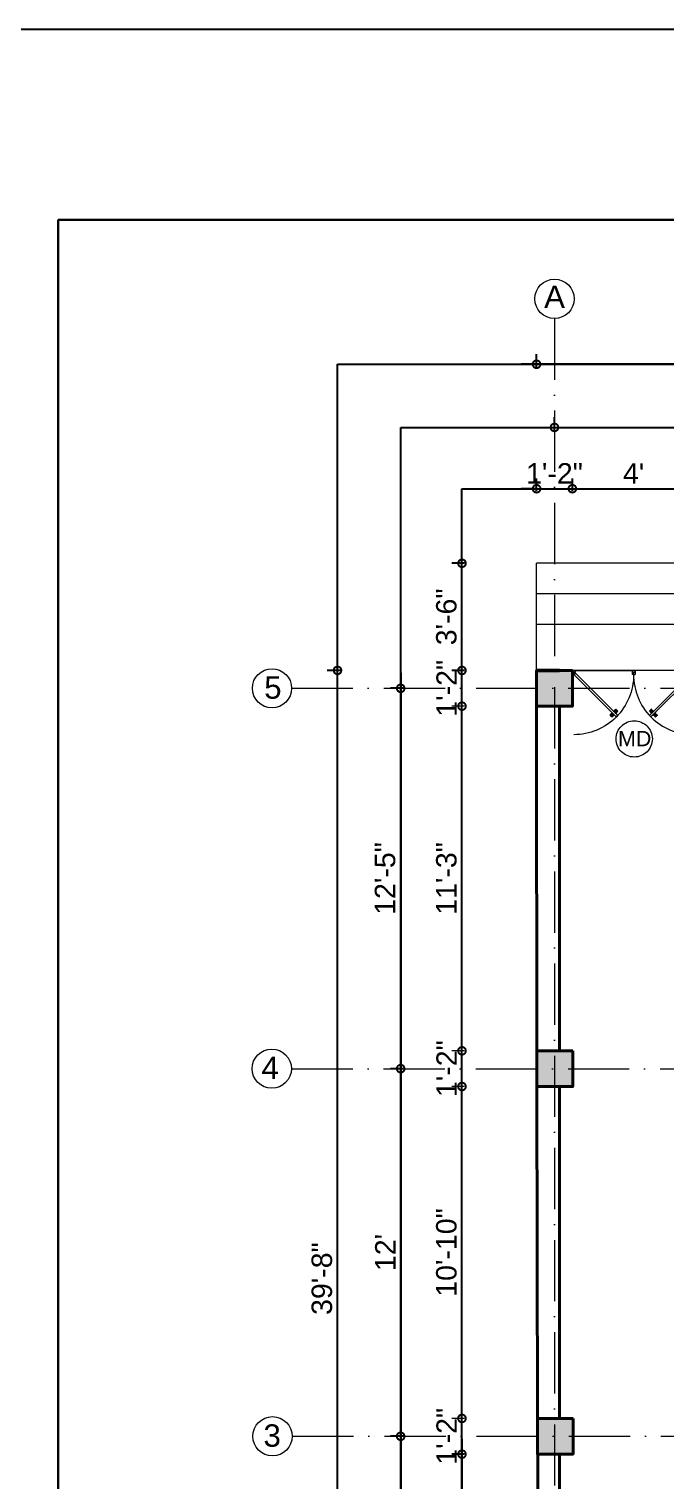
# Model space of a CAD drawing. Header units: inches. Extents: x -71 to 2682309, y -3332 to 801571.
# Drawn here: x 2655546 to 2655795, y 801002 to 801571 of the extents above; entities that cross this region are included whole.
import ezdxf

# ---------------------------------------------------------------- set-up
doc = ezdxf.new("R2010")
doc.units = ezdxf.units.IN
doc.header["$MEASUREMENT"] = 0
doc.header["$PDMODE"] = 99
doc.linetypes.add('ACAD_ISO10W100', pattern=[18, 12, -3, 0, -3])
doc.linetypes.add('SOLID', pattern=[0])
for name, color, linetype, lineweight in [('BORDER', 5, 'Continuous', 60), ('CONC. OUTLINE RA', 150, 'Continuous', 40), ('dimension EA', 251, 'Continuous', 5), ('ele 4', 114, 'Continuous', 9), ('HATCH RA', 8, 'Continuous', 9), ('PUERTAS', 7, 'Continuous', 13), ('stair EA', 132, 'Continuous', 5), ('TEXT RA', 254, 'Continuous', 20), ('TEXTURE EA', 8, 'ACAD_ISO10W100', 9), ('wall EA', 24, 'Continuous', 40), ('WALL RA', 42, 'Continuous', 50), ('Win EA', 114, 'Continuous', 5)]:
    doc.layers.add(name, color=color, linetype=linetype, lineweight=lineweight)
for name, color, linetype in [('HACTH', 7, 'Continuous'), ('lettring', 7, 'Continuous'), ('text EA', 7, 'Continuous')]:
    doc.layers.add(name, color=color, linetype=linetype)
doc.styles.add('EAPL', font='arial.ttf', dxfattribs={"height": 8})
doc.styles.get("Standard").update_dxf_attribs({"font": 'arial.ttf'})
doc.dimstyles.new('EA Copy of 1-8', dxfattribs={"dimtxt": 8, "dimasz": 6, "dimexe": 4, "dimexo": 6, "dimgap": 2, "dimtad": 1, "dimdec": 0, "dimzin": 0, "dimdsep": 46, "dimlunit": 3, "dimtxsty": 'EAPL', "dimblk": 'DOTSMALL', "dimcen": -0.09, "dimdle": 6, "dimclrd": 256, "dimclre": 256, "dimclrt": 256, "dimadec": 0, "dimazin": 0, "dimtfac": 8, "dimtdec": 0, "dimtix": 1, "dimtmove": 0, "dimatfit": 3, "dimldrblk": 'OPEN30', "dimfxl": 1, "dimfxlon": 1, "dimtolj": 1, "dimtzin": 0, "dimlwd": -1, "dimlwe": -1, "dimarcsym": 0})

# ---------------------------------------------------------------- blocks, each defined once
blk = doc.blocks.new('COLUMN')
at = {"layer": 'HACTH', "lineweight": 30, "transparency": 33554541}
h = blk.add_hatch(color=256, dxfattribs=at)
h.dxf.hatch_style = 1
h.paths.add_polyline_path([(2659104.19, 784576.38), (2659090.19, 784576.38), (2659090.19, 784562.38), (2659104.19, 784562.38)])
at = {"layer": 'CONC. OUTLINE RA'}
blk.add_lwpolyline([(2659090.19, 784576.38), (2659104.19, 784576.38), (2659104.19, 784562.38), (2659090.19, 784562.38)], close=True, dxfattribs=at)
blk = doc.blocks.new('3ft')
at = {"layer": 'PUERTAS', "color": 6}
for p, q in [((1.01, 2.52), (25.23, 26.74)), ((26.05, 25.92), (1.77, 1.64)), ((26.05, 25.92), (25.23, 26.74)), ((0, 2.4), (0, 0)), ((0.72, 2.4), (0, 2.4)), ((1.6, 0), (0, 0)), ((0.72, 1.52), (0.72, 2.44)), ((0.8, 1.52), (0.72, 1.52)), ((0.8, 1.52), (0.8, 2.41)), ((0.8, 1.2), (0.8, 1.52)), ((1.6, 1.2), (0.8, 1.2)), ((1.57, 1.84), (0.94, 2.47)), ((1.63, 1.89), (0.97, 2.55)), ((1.63, 1.89), (1.57, 1.84)), ((1.77, 1.64), (1.57, 1.84)), ((1.6, 0), (1.6, 1.2)), ((34.4, 0), (34.4, 1.2)), ((34.4, 1.2), (35.2, 1.2)), ((34.4, 0), (36, 0)), ((35.2, 1.2), (35.2, 2.4)), ((35.2, 2.4), (36, 2.4)), ((36, 0), (36, 2.4))]:
    blk.add_line(p, q, dxfattribs=at)
at = {"layer": 'PUERTAS', "color": 8}
for p, q in [((22.57, 24.94), (21.65, 25.68)), ((22.63, 24.99), (21.69, 25.75)), ((22.74, 25.1), (21.84, 25.9)), ((22.13, 26.28), (21.98, 26.13)), ((22.88, 25.24), (22.01, 26.06)), ((22.13, 26.28), (22.27, 26.42)), ((22.29, 26.41), (22.27, 26.42)), ((23.16, 25.52), (22.34, 26.39)), ((23.3, 25.66), (22.5, 26.56)), ((23.41, 25.77), (22.65, 26.71)), ((23.46, 25.83), (22.72, 26.75)), ((22.95, 24.96), (22.84, 25.07)), ((22.98, 24.99), (22.86, 25.1)), ((23.03, 25.04), (22.91, 25.15)), ((23.11, 25.12), (22.99, 25.23)), ((23.28, 25.3), (23.17, 25.41)), ((23.36, 25.37), (23.25, 25.49)), ((23.31, 24.94), (23.28, 25.08)), ((23.41, 25.43), (23.3, 25.54)), ((23.46, 25.09), (23.32, 25.13)), ((23.44, 25.45), (23.33, 25.56)), ((23.64, 25.27), (23.41, 25.22)), ((23.87, 25.49), (23.49, 25.3)), ((24.08, 25.71), (23.57, 25.38)), ((22.69, 24.32), (23.02, 24.83)), ((22.91, 24.53), (23.1, 24.91)), ((23.13, 24.76), (23.18, 24.99)), ((23.63, 23.38), (24.14, 23.72)), ((23.84, 23.6), (24.22, 23.79)), ((24.07, 23.82), (24.3, 23.88)), ((24.25, 24), (24.39, 23.97)), ((24.25, 23.26), (24.99, 22.34)), ((24.27, 23.64), (24.38, 23.53)), ((24.3, 23.67), (24.41, 23.56)), ((24.3, 23.32), (25.06, 22.38)), ((24.35, 23.72), (24.46, 23.61)), ((24.4, 24.15), (24.43, 24.01)), ((24.41, 23.43), (25.2, 22.53)), ((24.43, 23.8), (24.54, 23.69)), ((24.58, 24.33), (24.52, 24.1)), ((24.55, 23.57), (25.37, 22.7)), ((24.6, 23.97), (24.72, 23.86)), ((24.8, 24.56), (24.61, 24.18)), ((25.02, 24.77), (24.68, 24.26)), ((24.68, 24.05), (24.79, 23.94)), ((24.73, 24.1), (24.85, 23.99)), ((24.76, 24.13), (24.87, 24.02)), ((24.83, 23.85), (25.7, 23.03)), ((24.97, 23.99), (25.87, 23.2)), ((25.08, 24.1), (26.02, 23.34)), ((25.14, 24.15), (26.06, 23.41)), ((25.58, 22.82), (25.43, 22.67)), ((25.58, 22.82), (25.73, 22.97)), ((25.72, 22.98), (25.73, 22.97)), ((0, 0), (36, 0))]:
    blk.add_line(p, q, dxfattribs=at)
at = {"layer": 'PUERTAS', "color": 1}
for p, q in [((21.67, 25.73), (22.17, 26.23)), ((22.49, 24.95), (21.67, 25.61)), ((21.7, 25.82), (22.14, 26.26)), ((21.73, 25.79), (21.7, 25.82)), ((22.58, 26.7), (22.14, 26.26)), ((22.67, 26.73), (22.17, 26.23)), ((22.61, 26.67), (22.58, 26.7)), ((22.6, 24.96), (23.02, 25.38)), ((22.7, 25.07), (22.71, 25.06)), ((23.45, 25.91), (22.79, 26.73)), ((22.82, 25.06), (23.08, 25.32)), ((22.94, 24.95), (22.83, 25.07)), ((22.93, 24.94), (23.19, 25.21)), ((23.44, 25.81), (23.02, 25.38)), ((23.34, 25.58), (23.08, 25.32)), ((23.46, 25.47), (23.19, 25.21)), ((23.33, 25.7), (23.34, 25.69)), ((23.45, 25.46), (23.33, 25.57)), ((23.57, 25.47), (23.57, 25.47)), ((24.15, 25.79), (23.68, 25.48)), ((23.68, 25.48), (23.68, 25.48)), ((24.27, 25.78), (24.26, 25.79)), ((22.61, 24.25), (22.92, 24.72)), ((22.62, 24.13), (22.61, 24.14)), ((22.92, 24.72), (22.92, 24.72)), ((22.93, 24.84), (22.93, 24.83)), ((23.44, 23.31), (23.45, 23.3)), ((23.56, 23.3), (24.03, 23.61)), ((24.03, 23.61), (24.03, 23.62)), ((24.14, 23.62), (24.14, 23.62)), ((24.25, 23.62), (24.51, 23.89)), ((24.26, 23.29), (24.69, 23.71)), ((24.26, 23.63), (24.37, 23.52)), ((24.26, 23.18), (24.92, 22.37)), ((24.37, 23.52), (24.63, 23.77)), ((24.37, 23.4), (24.37, 23.4)), ((24.78, 24.15), (24.51, 23.89)), ((24.89, 24.03), (24.63, 23.77)), ((25.11, 24.14), (24.69, 23.71)), ((24.77, 24.14), (24.88, 24.03)), ((24.79, 24.38), (24.78, 24.37)), ((24.78, 24.26), (24.78, 24.26)), ((25.1, 24.84), (24.79, 24.38)), ((25, 24.03), (25, 24.03)), ((25.04, 22.36), (25.54, 22.86)), ((25.09, 24.96), (25.1, 24.95)), ((25.1, 22.42), (25.13, 22.39)), ((25.13, 22.39), (25.57, 22.83)), ((25.22, 24.14), (26.03, 23.48)), ((26.04, 23.37), (25.54, 22.86)), ((26.01, 23.27), (25.57, 22.83)), ((25.98, 23.3), (26.01, 23.27))]:
    blk.add_line(p, q, dxfattribs=at)
at = {"layer": 'PUERTAS', "color": 2}
for p, q in [((21.99, 26.11), (21.98, 26.13)), ((25.42, 22.68), (25.43, 22.67))]:
    blk.add_line(p, q, dxfattribs=at)
at = {"layer": 'PUERTAS', "color": 6}
for radius in [0.155, 0.0752]:
    blk.add_circle((0.82, 2.56), radius, dxfattribs=at)
blk.add_arc((0.82, 2.56), 34.38, 359.72845, 90.03333, dxfattribs=at)
at = {"layer": 'PUERTAS', "color": 1}
for centre, start, end in [((22.73, 26.68), 38.92363, 135), ((22.77, 25.12), 225, 315), ((23.28, 25.63), 315, 45), ((23.39, 25.86), 315, 38.92363), ((23.51, 25.41), 50.25725, 135), ((23.62, 25.53), 230.25725, 315), ((24.2, 25.73), 45, 135), ((22.54, 25.01), 231.07637, 315), ((22.67, 24.2), 135, 225), ((22.99, 24.89), 135, 219.74275), ((22.87, 24.78), 315, 39.74275), ((23.51, 23.36), 225, 315), ((24.09, 23.56), 50.25725, 135), ((24.2, 23.68), 230.25725, 315), ((24.32, 23.23), 135, 218.92363), ((24.42, 23.46), 135, 225), ((24.84, 24.31), 135, 219.74275), ((24.72, 24.21), 315, 39.74275), ((24.94, 23.98), 45, 135), ((24.98, 22.42), 218.92363, 315), ((25.04, 24.89), 315, 45), ((25.17, 24.08), 51.07637, 135), ((25.98, 23.42), 315, 51.07637)]:
    blk.add_arc(centre, 0.08, start, end, dxfattribs=at)
blk = doc.blocks.new('*U327')
at = {"color": 3, "xscale": -1}
blk.add_blockref('3ft', (42, 0), dxfattribs=at)
blk = doc.blocks.new('_DotSmall')
at = {"color": 0, "linetype": 'ByBlock', "const_width": 0.5}
blk.add_lwpolyline([(-0.0625, 0, 1), (0.0625, 0, 1)], format="xyb", close=True, dxfattribs=at)
blk = doc.blocks.new('*D336')
at = {"layer": 'Defpoints', "color": 0, "transparency": 16777216}
for p in [(2656073.54, 801319.52), (11434.87, 800733.14), (11512.98, 800733.14)]:
    blk.add_point(p, dxfattribs=at)
at = {"layer": 'dimension EA', "transparency": 16777216}
for p, q in [((11512.98, 801325.52), (11512.98, 800727.14)), ((11513.98, 801319.52), (11508.98, 801319.52)), ((11511.98, 800733.14), (11516.98, 800733.14))]:
    blk.add_line(p, q, dxfattribs=at)
at = {"layer": 'dimension EA', "transparency": 16777216, "xscale": 6, "yscale": 6, "zscale": 6}
for p, rotation in [((11512.98, 801319.52), 90), ((11512.98, 800733.14), 270)]:
    blk.add_blockref('_DotSmall', p, dxfattribs=dict(at, rotation=rotation))
at = {"layer": 'dimension EA', "transparency": 16777216, "insert": (11506.89, 801026.33), "char_height": 8, "attachment_point": 5, "rotation": 90, "style": 'EAPL'}
blk.add_mtext('\\A1;48\'-10"', dxfattribs=at)
blk = doc.blocks.new('_Open30')
at = {"color": 0, "linetype": 'ByBlock', "lineweight": -2}
for p, q in [((-1, 0.268), (0, 0)), ((0, 0), (-1, -0.268)), ((0, 0), (-1, 0))]:
    blk.add_line(p, q, dxfattribs=at)
blk = doc.blocks.new('*D337')
at = {"layer": 'Defpoints', "color": 0, "transparency": 16777216}
for p in [(11434.87, 801317.52), (11411.35, 801170.52), (2655744.78, 801170.52)]:
    blk.add_point(p, dxfattribs=at)
at = {"layer": 'dimension EA', "transparency": 16777216}
for p, q in [((11411.35, 801323.52), (11411.35, 801164.52)), ((11412.35, 801317.52), (11407.35, 801317.52)), ((11412.35, 801170.52), (11407.35, 801170.52))]:
    blk.add_line(p, q, dxfattribs=at)
at = {"layer": 'dimension EA', "transparency": 16777216, "xscale": 6, "yscale": 6, "zscale": 6}
for p, rotation in [((11411.35, 801317.52), 90), ((11411.35, 801170.52), 270)]:
    blk.add_blockref('_DotSmall', p, dxfattribs=dict(at, rotation=rotation))
at = {"layer": 'dimension EA', "transparency": 16777216, "insert": (11405.26, 801244.02), "char_height": 8, "attachment_point": 5, "rotation": 90, "style": 'EAPL'}
blk.add_mtext('\\A1;12\'-3"', dxfattribs=at)
blk = doc.blocks.new('*D448')
at = {"layer": 'Defpoints', "color": 0, "transparency": 16777216}
for p in [(2655715.43, 801026.51), (2655744.95, 801026.51), (2655744.95, 801012.51)]:
    blk.add_point(p, dxfattribs=at)
at = {"layer": 'dimension EA', "transparency": 16777216}
for p, q in [((2655715.43, 801026.51), (2655715.43, 801032.51)), ((2655716.43, 801026.51), (2655711.43, 801026.51)), ((2655715.43, 801012.51), (2655715.43, 801026.51)), ((2655716.43, 801012.51), (2655711.43, 801012.51)), ((2655715.43, 801012.51), (2655715.43, 801006.51))]:
    blk.add_line(p, q, dxfattribs=at)
at = {"layer": 'dimension EA', "transparency": 16777216, "xscale": 6, "yscale": 6, "zscale": 6}
for p, rotation in [((2655715.43, 801026.51), 270), ((2655715.43, 801012.51), 90)]:
    blk.add_blockref('_DotSmall', p, dxfattribs=dict(at, rotation=rotation))
at = {"layer": 'dimension EA', "transparency": 16777216, "insert": (2655709.41, 801019.51), "char_height": 8, "attachment_point": 5, "rotation": 90, "style": 'EAPL'}
blk.add_mtext('\\A1;1\'-2"', dxfattribs=at)
blk = doc.blocks.new('*D449')
at = {"layer": 'Defpoints', "color": 0, "transparency": 16777216}
for p in [(2655715.43, 801156.52), (2655744.78, 801156.52), (2655744.95, 801026.51)]:
    blk.add_point(p, dxfattribs=at)
at = {"layer": 'dimension EA', "transparency": 16777216}
for p, q in [((2655715.43, 801020.51), (2655715.43, 801162.52)), ((2655716.43, 801156.52), (2655711.43, 801156.52)), ((2655716.43, 801026.51), (2655711.43, 801026.51))]:
    blk.add_line(p, q, dxfattribs=at)
at = {"layer": 'dimension EA', "transparency": 16777216, "xscale": 6, "yscale": 6, "zscale": 6}
for p, rotation in [((2655715.43, 801156.52), 90), ((2655715.43, 801026.51), 270)]:
    blk.add_blockref('_DotSmall', p, dxfattribs=dict(at, rotation=rotation))
at = {"layer": 'dimension EA', "transparency": 16777216, "insert": (2655709.34, 801091.51), "char_height": 8, "attachment_point": 5, "rotation": 90, "style": 'EAPL'}
blk.add_mtext('\\A1;10\'-10"', dxfattribs=at)
blk = doc.blocks.new('*D450')
at = {"layer": 'Defpoints', "color": 0, "transparency": 16777216}
for p in [(2655715.43, 801170.52), (2655744.78, 801170.52), (2655744.78, 801156.52)]:
    blk.add_point(p, dxfattribs=at)
at = {"layer": 'dimension EA', "transparency": 16777216}
for p, q in [((2655715.43, 801170.52), (2655715.43, 801176.52)), ((2655716.43, 801170.52), (2655711.43, 801170.52)), ((2655715.43, 801156.52), (2655715.43, 801170.52)), ((2655716.43, 801156.52), (2655711.43, 801156.52)), ((2655715.43, 801156.52), (2655715.43, 801150.52))]:
    blk.add_line(p, q, dxfattribs=at)
at = {"layer": 'dimension EA', "transparency": 16777216, "xscale": 6, "yscale": 6, "zscale": 6}
for p, rotation in [((2655715.43, 801170.52), 270), ((2655715.43, 801156.52), 90)]:
    blk.add_blockref('_DotSmall', p, dxfattribs=dict(at, rotation=rotation))
at = {"layer": 'dimension EA', "transparency": 16777216, "insert": (2655709.41, 801163.52), "char_height": 8, "attachment_point": 5, "rotation": 90, "style": 'EAPL'}
blk.add_mtext('\\A1;1\'-2"', dxfattribs=at)
blk = doc.blocks.new('*D451')
at = {"layer": 'Defpoints', "color": 0, "transparency": 16777216}
for p in [(2655715.43, 801305.52), (2655744.64, 801305.52), (2655744.78, 801170.52)]:
    blk.add_point(p, dxfattribs=at)
at = {"layer": 'dimension EA', "transparency": 16777216}
for p, q in [((2655715.43, 801164.52), (2655715.43, 801311.52)), ((2655716.43, 801305.52), (2655711.43, 801305.52)), ((2655716.43, 801170.52), (2655711.43, 801170.52))]:
    blk.add_line(p, q, dxfattribs=at)
at = {"layer": 'dimension EA', "transparency": 16777216, "xscale": 6, "yscale": 6, "zscale": 6}
for p, rotation in [((2655715.43, 801305.52), 90), ((2655715.43, 801170.52), 270)]:
    blk.add_blockref('_DotSmall', p, dxfattribs=dict(at, rotation=rotation))
at = {"layer": 'dimension EA', "transparency": 16777216, "insert": (2655709.34, 801238.02), "char_height": 8, "attachment_point": 5, "rotation": 90, "style": 'EAPL'}
blk.add_mtext('\\A1;11\'-3"', dxfattribs=at)
blk = doc.blocks.new('*D452')
at = {"layer": 'Defpoints', "color": 0, "transparency": 16777216}
for p in [(2655715.43, 801319.52), (2655745.61, 801319.52), (2655744.64, 801305.52)]:
    blk.add_point(p, dxfattribs=at)
at = {"layer": 'dimension EA', "transparency": 16777216}
for p, q in [((2655715.43, 801319.52), (2655715.43, 801325.52)), ((2655716.43, 801319.52), (2655711.43, 801319.52)), ((2655715.43, 801305.52), (2655715.43, 801319.52)), ((2655716.43, 801305.52), (2655711.43, 801305.52)), ((2655715.43, 801305.52), (2655715.43, 801299.52))]:
    blk.add_line(p, q, dxfattribs=at)
at = {"layer": 'dimension EA', "transparency": 16777216, "xscale": 6, "yscale": 6, "zscale": 6}
for p, rotation in [((2655715.43, 801319.52), 270), ((2655715.43, 801305.52), 90)]:
    blk.add_blockref('_DotSmall', p, dxfattribs=dict(at, rotation=rotation))
at = {"layer": 'dimension EA', "transparency": 16777216, "insert": (2655709.41, 801312.52), "char_height": 8, "attachment_point": 5, "rotation": 90, "style": 'EAPL'}
blk.add_mtext('\\A1;1\'-2"', dxfattribs=at)
blk = doc.blocks.new('*D453')
at = {"layer": 'Defpoints', "color": 0, "transparency": 16777216}
for p in [(2655751.64, 801312.52), (2655691.43, 801163.52), (2655751.78, 801163.52)]:
    blk.add_point(p, dxfattribs=at)
at = {"layer": 'lettring', "transparency": 16777216}
for p, q in [((2655691.43, 801318.52), (2655691.43, 801157.52)), ((2655692.43, 801312.52), (2655687.43, 801312.52)), ((2655692.43, 801163.52), (2655687.43, 801163.52))]:
    blk.add_line(p, q, dxfattribs=at)
at = {"layer": 'lettring', "transparency": 16777216, "xscale": 6, "yscale": 6, "zscale": 6}
for p, rotation in [((2655691.43, 801312.52), 90), ((2655691.43, 801163.52), 270)]:
    blk.add_blockref('_DotSmall', p, dxfattribs=dict(at, rotation=rotation))
at = {"layer": 'lettring', "transparency": 16777216, "insert": (2655685.34, 801238.02), "char_height": 8, "attachment_point": 5, "rotation": 90, "style": 'EAPL'}
blk.add_mtext('\\A1;12\'-5"', dxfattribs=at)
blk = doc.blocks.new('*D454')
at = {"layer": 'Defpoints', "color": 0, "transparency": 16777216}
for p in [(2655751.78, 801163.52), (2655691.43, 801019.51), (2655751.95, 801019.51)]:
    blk.add_point(p, dxfattribs=at)
at = {"layer": 'lettring', "transparency": 16777216}
for p, q in [((2655691.43, 801169.52), (2655691.43, 801013.51)), ((2655692.43, 801163.52), (2655687.43, 801163.52)), ((2655692.43, 801019.51), (2655687.43, 801019.51))]:
    blk.add_line(p, q, dxfattribs=at)
at = {"layer": 'lettring', "transparency": 16777216, "xscale": 6, "yscale": 6, "zscale": 6}
for p, rotation in [((2655691.43, 801163.52), 90), ((2655691.43, 801019.51), 270)]:
    blk.add_blockref('_DotSmall', p, dxfattribs=dict(at, rotation=rotation))
at = {"layer": 'lettring', "transparency": 16777216, "insert": (2655685.41, 801091.51), "char_height": 8, "attachment_point": 5, "rotation": 90, "style": 'EAPL'}
blk.add_mtext("\\A1;12'", dxfattribs=at)
blk = doc.blocks.new('*D455')
at = {"layer": 'Defpoints', "color": 0, "transparency": 16777216}
for p in [(2655666.69, 801319.52), (2655744.64, 801319.52), (2655745.07, 800843.02)]:
    blk.add_point(p, dxfattribs=at)
at = {"layer": 'lettring', "transparency": 16777216}
for p, q in [((2655666.69, 800837.02), (2655666.69, 801325.52)), ((2655667.69, 801319.52), (2655662.69, 801319.52)), ((2655667.69, 800843.02), (2655662.69, 800843.02))]:
    blk.add_line(p, q, dxfattribs=at)
at = {"layer": 'lettring', "transparency": 16777216, "xscale": 6, "yscale": 6, "zscale": 6}
for p, rotation in [((2655666.69, 801319.52), 90), ((2655666.69, 800843.02), 270)]:
    blk.add_blockref('_DotSmall', p, dxfattribs=dict(at, rotation=rotation))
at = {"layer": 'lettring', "transparency": 16777216, "insert": (2655660.6, 801081.27), "char_height": 8, "attachment_point": 5, "rotation": 90, "style": 'EAPL'}
blk.add_mtext('\\A1;39\'-8"', dxfattribs=at)
blk = doc.blocks.new('*D456')
at = {"layer": 'Defpoints', "color": 0, "transparency": 16777216}
for p in [(2655715.43, 801361.49), (2655744.64, 801361.49), (2655744.64, 801319.52)]:
    blk.add_point(p, dxfattribs=at)
at = {"layer": 'lettring', "transparency": 16777216}
for p, q in [((2655715.43, 801313.52), (2655715.43, 801367.49)), ((2655716.43, 801361.49), (2655711.43, 801361.49)), ((2655716.43, 801319.52), (2655711.43, 801319.52))]:
    blk.add_line(p, q, dxfattribs=at)
at = {"layer": 'lettring', "transparency": 16777216, "xscale": 6, "yscale": 6, "zscale": 6}
for p, rotation in [((2655715.43, 801361.49), 90), ((2655715.43, 801319.52), 270)]:
    blk.add_blockref('_DotSmall', p, dxfattribs=dict(at, rotation=rotation))
at = {"layer": 'lettring', "transparency": 16777216, "insert": (2655709.34, 801340.5), "char_height": 8, "attachment_point": 5, "rotation": 90, "style": 'EAPL'}
blk.add_mtext('\\A1;3\'-6"', dxfattribs=at)
blk = doc.blocks.new('*D460')
at = {"layer": 'Defpoints', "color": 0, "transparency": 16777216}
for p in [(2655758.64, 801390.7), (2655744.64, 801319.52), (2655758.64, 801319.52)]:
    blk.add_point(p, dxfattribs=at)
at = {"layer": 'lettring', "transparency": 16777216}
for p, q in [((2655744.64, 801389.7), (2655744.64, 801394.7)), ((2655758.64, 801389.7), (2655758.64, 801394.7)), ((2655744.64, 801390.7), (2655738.64, 801390.7)), ((2655744.64, 801390.7), (2655758.64, 801390.7)), ((2655758.64, 801390.7), (2655764.64, 801390.7))]:
    blk.add_line(p, q, dxfattribs=at)
at = {"layer": 'lettring', "transparency": 16777216, "xscale": 6, "yscale": 6, "zscale": 6}
blk.add_blockref('_DotSmall', (2655744.64, 801390.7), dxfattribs=at)
at = {"layer": 'lettring', "transparency": 16777216, "xscale": 6, "yscale": 6, "zscale": 6, "rotation": 180}
blk.add_blockref('_DotSmall', (2655758.64, 801390.7), dxfattribs=at)
at = {"layer": 'lettring', "transparency": 16777216, "insert": (2655751.64, 801396.72), "char_height": 8, "attachment_point": 5, "style": 'EAPL'}
blk.add_mtext('\\A1;1\'-2"', dxfattribs=at)
blk = doc.blocks.new('*D461')
at = {"layer": 'Defpoints', "color": 0, "transparency": 16777216}
for p in [(2655806.61, 801390.7), (2655758.64, 801319.52), (2655806.61, 801319.52)]:
    blk.add_point(p, dxfattribs=at)
at = {"layer": 'lettring', "transparency": 16777216}
for p, q in [((2655758.64, 801389.7), (2655758.64, 801394.7)), ((2655806.61, 801389.7), (2655806.61, 801394.7)), ((2655752.64, 801390.7), (2655812.61, 801390.7))]:
    blk.add_line(p, q, dxfattribs=at)
at = {"layer": 'lettring', "transparency": 16777216, "xscale": 6, "yscale": 6, "zscale": 6, "rotation": 180}
blk.add_blockref('_DotSmall', (2655758.64, 801390.7), dxfattribs=at)
at = {"layer": 'lettring', "transparency": 16777216, "xscale": 6, "yscale": 6, "zscale": 6}
blk.add_blockref('_DotSmall', (2655806.61, 801390.7), dxfattribs=at)
at = {"layer": 'lettring', "transparency": 16777216, "insert": (2655782.62, 801396.7), "char_height": 8, "attachment_point": 5, "style": 'EAPL'}
blk.add_mtext("\\A1;4'", dxfattribs=at)
blk = doc.blocks.new('*D468')
at = {"layer": 'Defpoints', "color": 0, "transparency": 16777216}
for p in [(2655901.54, 801414.7), (2655751.64, 801312.52), (2655901.54, 801312.52)]:
    blk.add_point(p, dxfattribs=at)
at = {"layer": 'lettring', "transparency": 16777216}
for p, q in [((2655751.64, 801413.7), (2655751.64, 801418.7)), ((2655901.54, 801413.7), (2655901.54, 801418.7)), ((2655745.64, 801414.7), (2655907.54, 801414.7))]:
    blk.add_line(p, q, dxfattribs=at)
at = {"layer": 'lettring', "transparency": 16777216, "xscale": 6, "yscale": 6, "zscale": 6, "rotation": 180}
blk.add_blockref('_DotSmall', (2655751.64, 801414.7), dxfattribs=at)
at = {"layer": 'lettring', "transparency": 16777216, "xscale": 6, "yscale": 6, "zscale": 6}
blk.add_blockref('_DotSmall', (2655901.54, 801414.7), dxfattribs=at)
at = {"layer": 'lettring', "transparency": 16777216, "insert": (2655826.59, 801420.79), "char_height": 8, "attachment_point": 5, "style": 'EAPL'}
blk.add_mtext('\\A1;12\'-6"', dxfattribs=at)
blk = doc.blocks.new('*D470')
at = {"layer": 'Defpoints', "color": 0, "transparency": 16777216}
for p in [(2655744.64, 801439.45), (2655744.64, 801319.52), (2656073.54, 801319.52)]:
    blk.add_point(p, dxfattribs=at)
at = {"layer": 'lettring', "transparency": 16777216}
for p, q in [((2655744.64, 801438.45), (2655744.64, 801443.45)), ((2656073.54, 801438.45), (2656073.54, 801443.45)), ((2656079.54, 801439.45), (2655738.64, 801439.45))]:
    blk.add_line(p, q, dxfattribs=at)
at = {"layer": 'lettring', "transparency": 16777216, "xscale": 6, "yscale": 6, "zscale": 6, "rotation": 180}
blk.add_blockref('_DotSmall', (2655744.64, 801439.45), dxfattribs=at)
at = {"layer": 'lettring', "transparency": 16777216, "xscale": 6, "yscale": 6, "zscale": 6}
blk.add_blockref('_DotSmall', (2656073.54, 801439.45), dxfattribs=at)
at = {"layer": 'lettring', "transparency": 16777216, "insert": (2655909.09, 801445.53), "char_height": 8, "attachment_point": 5, "style": 'EAPL'}
blk.add_mtext('\\A1;27\'-5"', dxfattribs=at)
blk = doc.blocks.new('*D472')
at = {"layer": 'Defpoints', "color": 0, "transparency": 16777216}
for p in [(0, 801319.52), (29.12, 801305.52), (2656073.44, 801305.52)]:
    blk.add_point(p, dxfattribs=at)
at = {"layer": 'lettring', "transparency": 16777216}
for p, q in [((29.12, 801319.52), (29.12, 801325.52)), ((28.12, 801319.52), (33.12, 801319.52)), ((29.12, 801319.52), (29.12, 801305.52)), ((30.12, 801305.52), (25.12, 801305.52)), ((29.12, 801305.52), (29.12, 801299.52))]:
    blk.add_line(p, q, dxfattribs=at)
at = {"layer": 'lettring', "transparency": 16777216, "xscale": 6, "yscale": 6, "zscale": 6}
for p, rotation in [((29.12, 801319.52), 270), ((29.12, 801305.52), 90)]:
    blk.add_blockref('_DotSmall', p, dxfattribs=dict(at, rotation=rotation))
at = {"layer": 'lettring', "transparency": 16777216, "insert": (23.1, 801312.52), "char_height": 8, "attachment_point": 5, "rotation": 90, "style": 'EAPL'}
blk.add_mtext('\\A1;1\'-2"', dxfattribs=at)
blk = doc.blocks.new('*D494')
at = {"layer": 'Defpoints', "color": 0, "transparency": 16777216}
for p in [(0, 801319.52), (-29.14, 801305.52), (2656356.37, 801305.52)]:
    blk.add_point(p, dxfattribs=at)
at = {"layer": 'lettring', "transparency": 16777216}
for p, q in [((-29.14, 801319.52), (-29.14, 801325.52)), ((-28.14, 801319.52), (-33.14, 801319.52)), ((-29.14, 801319.52), (-29.14, 801305.52)), ((-28.14, 801305.52), (-33.14, 801305.52)), ((-29.14, 801305.52), (-29.14, 801299.52))]:
    blk.add_line(p, q, dxfattribs=at)
at = {"layer": 'lettring', "transparency": 16777216, "xscale": 6, "yscale": 6, "zscale": 6}
for p, rotation in [((-29.14, 801319.52), 270), ((-29.14, 801305.52), 90)]:
    blk.add_blockref('_DotSmall', p, dxfattribs=dict(at, rotation=rotation))
at = {"layer": 'lettring', "transparency": 16777216, "insert": (-35.16, 801312.52), "char_height": 8, "attachment_point": 5, "rotation": 90, "style": 'EAPL'}
blk.add_mtext('\\A1;1\'-2"', dxfattribs=at)
blk = doc.blocks.new('*D505')
at = {"layer": 'Defpoints', "color": 0, "transparency": 16777216}
for p in [(2655751.64, 801019.51), (2655691.43, 800850.02), (2655751.64, 800850.02)]:
    blk.add_point(p, dxfattribs=at)
at = {"layer": 'lettring', "transparency": 16777216}
for p, q in [((2655691.43, 801025.51), (2655691.43, 800844.02)), ((2655692.43, 801019.51), (2655687.43, 801019.51)), ((2655692.43, 800850.02), (2655687.43, 800850.02))]:
    blk.add_line(p, q, dxfattribs=at)
at = {"layer": 'lettring', "transparency": 16777216, "xscale": 6, "yscale": 6, "zscale": 6}
for p, rotation in [((2655691.43, 801019.51), 90), ((2655691.43, 800850.02), 270)]:
    blk.add_blockref('_DotSmall', p, dxfattribs=dict(at, rotation=rotation))
at = {"layer": 'lettring', "transparency": 16777216, "insert": (2655685.41, 800934.76), "char_height": 8, "attachment_point": 5, "rotation": 90, "style": 'EAPL'}
blk.add_mtext('\\A1;14\'-1"', dxfattribs=at)
blk = doc.blocks.new('*D507')
at = {"layer": 'Defpoints', "color": 0, "transparency": 16777216}
for p in [(2655745.07, 801012.51), (2655715.43, 800857.02), (2655745.07, 800857.02)]:
    blk.add_point(p, dxfattribs=at)
at = {"layer": 'lettring', "transparency": 16777216}
for p, q in [((2655715.43, 801018.51), (2655715.43, 800851.02)), ((2655716.43, 801012.51), (2655711.43, 801012.51)), ((2655716.43, 800857.02), (2655711.43, 800857.02))]:
    blk.add_line(p, q, dxfattribs=at)
at = {"layer": 'lettring', "transparency": 16777216, "xscale": 6, "yscale": 6, "zscale": 6}
for p, rotation in [((2655715.43, 801012.51), 90), ((2655715.43, 800857.02), 270)]:
    blk.add_blockref('_DotSmall', p, dxfattribs=dict(at, rotation=rotation))
at = {"layer": 'lettring', "transparency": 16777216, "insert": (2655709.41, 800934.76), "char_height": 8, "attachment_point": 5, "rotation": 90, "style": 'EAPL'}
blk.add_mtext('\\A1;12\'-11"', dxfattribs=at)

msp = doc.modelspace()

# ---------------------------------------------------------------- linework, layer by layer
at = {"layer": 'BORDER', "lineweight": 30}
msp.add_lwpolyline([(2658533.98, 801495.99), (2656997.87, 801495.99), (2655557.36, 801495.99), (2655557.36, 800447.59), (2655557.36, 799405.33), (2656997.87, 799405.33), (2658533.98, 799405.33)], dxfattribs=at)
at = {"layer": 'Defpoints'}
for points in [[(2655428.79, 801570.77), (2658596.79, 801570.77), (2658596.79, 799330.54), (2655428.79, 799330.54)], [(2655666.69, 801439.45), (2656151.4, 801439.45), (2656151.4, 800617.11), (2655666.69, 800617.11)], [(2655691.43, 801414.7), (2656126.66, 801414.7), (2656126.66, 800641.85), (2655691.43, 800641.85)], [(2655715.43, 801390.7), (2656102.66, 801390.7), (2656102.66, 800665.85), (2655715.43, 800665.85)]]:
    msp.add_lwpolyline(points, close=True, dxfattribs=at)
at = {"layer": 'ele 4', "linetype": 'SOLID'}
msp.add_line((2656050.54, 801319.52), (2655744.64, 801319.52), dxfattribs=at)
at = {"layer": 'stair EA'}
for p, q in [((2655744.64, 801299.52), (2655744.64, 801361.49)), ((2656073.54, 801361.49), (2655744.64, 801361.49)), ((2656073.54, 801349.49), (2655744.64, 801349.49)), ((2656073.54, 801337.49), (2655744.64, 801337.49))]:
    msp.add_line(p, q, dxfattribs=at)
at = {"layer": 'TEXTURE EA', "linetype": 'ACAD_ISO10W100', "ltscale": 2}
for p, q in [((2655751.64, 801457.39), (2655751.64, 800593.14)), ((2655648.74, 801312.52), (2656169.64, 801312.52)), ((2655648.64, 801163.52), (2656169.54, 801163.52)), ((2655648.95, 801019.51), (2656169.85, 801019.51))]:
    msp.add_line(p, q, dxfattribs=at)
at = {"layer": 'TEXTURE EA', "linetype": 'ByBlock', "ltscale": 2}
for centre in [(2655751.64, 801465.08), (2655641.05, 801312.52), (2655640.95, 801163.52), (2655641.26, 801019.51)]:
    msp.add_circle(centre, 7.69, dxfattribs=at)
at = {"layer": 'TEXTURE EA', "linetype": 'ACAD_ISO10W100', "ltscale": 4}
msp.add_circle((2655782.87, 801292.68), 7.09, dxfattribs=at)
at = {"layer": 'wall EA'}
for p, q in [((2655744.78, 801158.52), (2655744.64, 801305.52)), ((2655753.61, 801170.52), (2655753.61, 801305.52)), ((2655744.95, 801026.51), (2655744.78, 801156.52)), ((2655753.61, 801026.51), (2655753.61, 801156.52)), ((2655745.07, 800857.02), (2655745.07, 801012.51)), ((2655753.61, 800857.02), (2655753.61, 801012.51))]:
    msp.add_line(p, q, dxfattribs=at)
at = {"layer": 'WALL RA'}
msp.add_line((2655744.64, 801319.52), (2655753.61, 801319.52), dxfattribs=at)

# ---------------------------------------------------------------- block references
at = {"layer": 'HATCH RA', "lineweight": 30, "rotation": 270}
for p in [(1871182.26, 3460409.71), (1871182.4, 3460260.71), (1871182.4, 3460260.71), (1871182.57, 3460116.7)]:
    msp.add_blockref('COLUMN', p, dxfattribs=at)
at = {"layer": 'Win EA', "yscale": 0.6812915640384177, "zscale": 0.6812915640384177, "rotation": 180}
for p, xscale in [((2655787.26, 801319.52), 0.6812915640384177), ((2655777.99, 801319.52), -0.6812915640384177)]:
    msp.add_blockref('*U327', p, dxfattribs=dict(at, xscale=xscale))

# ---------------------------------------------------------------- texts
at = {"layer": 'text EA', "insert": (2655783.04, 801295.82), "char_height": 6, "width": 11.1695, "attachment_point": 2}
msp.add_mtext('MD', dxfattribs=at)
at = {"layer": 'TEXT RA', "char_height": 8.76, "attachment_point": 1}
for s, insert in [('A', (2655747.59, 801470.26)), ('5', (2655637.99, 801317.2)), ('4', (2655636.9, 801168.2)), ('3', (2655637.7, 801024.19))]:
    msp.add_mtext_dynamic_manual_height_columns(s, width=8.7644, gutter_width=43.82, heights=[0], dxfattribs=dict(at, insert=insert))

# ---------------------------------------------------------------- dimensions: what is measured, and where the dimension line sits
at = {"layer": 'dimension EA'}
for base, p1, p2, picture, middle in [((11411.35, 801170.52), (11434.87, 801317.52), (2655744.78, 801170.52), '*D337', (11405.26, 801244.02)), ((2655715.43, 801319.52), (2655744.64, 801305.52), (2655745.61, 801319.52), '*D452', (2655709.41, 801312.52)), ((2655715.43, 801305.52), (2655744.78, 801170.52), (2655744.64, 801305.52), '*D451', (2655709.34, 801238.02)), ((2655715.43, 801170.52), (2655744.78, 801156.52), (2655744.78, 801170.52), '*D450', (2655709.41, 801163.52)), ((2655715.43, 801156.52), (2655744.95, 801026.51), (2655744.78, 801156.52), '*D449', (2655709.34, 801091.51)), ((2655715.43, 801026.51), (2655744.95, 801012.51), (2655744.95, 801026.51), '*D448', (2655709.41, 801019.51))]:
    dim = msp.add_linear_dim(base=base, p1=p1, p2=p2, angle=90, dimstyle='EA Copy of 1-8', override={"dimtmove": 1}, dxfattribs=at)
    dim.commit()
    dim.dimension.update_dxf_attribs({"geometry": picture, "text_midpoint": middle})
dim = msp.add_linear_dim(base=(11512.98, 800733.14), p1=(2656073.54, 801319.52), p2=(11434.87, 800733.14), angle=90, dimstyle='EA Copy of 1-8', dxfattribs=at)
dim.commit()
dim.dimension.update_dxf_attribs({"geometry": '*D336', "text_midpoint": (11506.89, 801026.33)})
at = {"layer": 'lettring'}
for base, p1, p2, picture, middle in [((2655744.64, 801439.45), (2656073.54, 801319.52), (2655744.64, 801319.52), '*D470', (2655909.09, 801445.53)), ((2655901.54, 801414.7), (2655751.64, 801312.52), (2655901.54, 801312.52), '*D468', (2655826.59, 801420.79)), ((2655758.64, 801390.7), (2655744.64, 801319.52), (2655758.64, 801319.52), '*D460', (2655751.64, 801396.72))]:
    dim = msp.add_linear_dim(base=base, p1=p1, p2=p2, dimstyle='EA Copy of 1-8', dxfattribs=at)
    dim.commit()
    dim.dimension.update_dxf_attribs({"geometry": picture, "text_midpoint": middle})
dim = msp.add_linear_dim(base=(2655806.61, 801390.7), p1=(2655758.64, 801319.52), p2=(2655806.61, 801319.52), dimstyle='EA Copy of 1-8', override={"dimtmove": 1}, dxfattribs=at)
dim.commit()
dim.dimension.update_dxf_attribs({"geometry": '*D461', "text_midpoint": (2655782.62, 801396.7)})
for base, p1, p2, picture, middle in [((2655715.43, 801361.49), (2655744.64, 801319.52), (2655744.64, 801361.49), '*D456', (2655709.34, 801340.5)), ((2655666.6887, 801319.5172), (2655745.0725, 800843.0176), (2655744.6435, 801319.5172), '*D455', (2655660.6014, 801081.2674)), ((2655691.43, 801163.52), (2655751.64, 801312.52), (2655751.78, 801163.52), '*D453', (2655685.34, 801238.02)), ((2655691.43, 800850.02), (2655751.64, 801019.51), (2655751.64, 800850.02), '*D505', (2655685.41, 800934.76)), ((2655715.43, 800857.02), (2655745.07, 801012.51), (2655745.07, 800857.02), '*D507', (2655709.41, 800934.76))]:
    dim = msp.add_linear_dim(base=base, p1=p1, p2=p2, angle=90, dimstyle='EA Copy of 1-8', dxfattribs=at)
    dim.commit()
    dim.dimension.update_dxf_attribs({"geometry": picture, "text_midpoint": middle})
for base, p1, p2, picture, middle in [((-29.14, 801305.52), (0, 801319.52), (2656356.37, 801305.52), '*D494', (-35.16, 801312.52)), ((29.12, 801305.52), (0, 801319.52), (2656073.44, 801305.52), '*D472', (23.1, 801312.52)), ((2655691.43, 801019.51), (2655751.78, 801163.52), (2655751.95, 801019.51), '*D454', (2655685.41, 801091.51))]:
    dim = msp.add_linear_dim(base=base, p1=p1, p2=p2, angle=90, dimstyle='EA Copy of 1-8', override={"dimtmove": 1}, dxfattribs=at)
    dim.commit()
    dim.dimension.update_dxf_attribs({"geometry": picture, "text_midpoint": middle})

doc.saveas('drawing.dxf')
